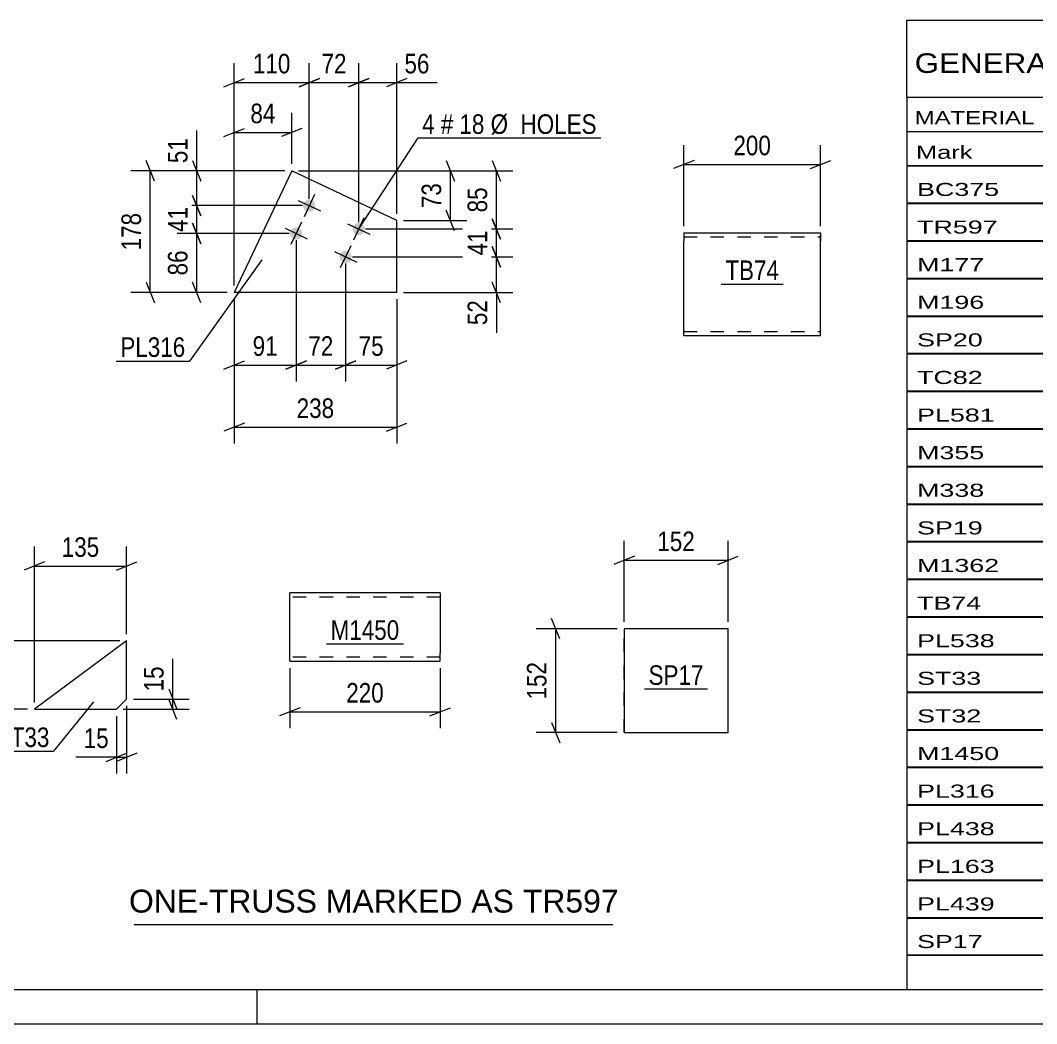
# Model space of a CAD drawing. Header units: millimetres. Extents: x 0 to 841, y 0 to 594.
# Drawn here: x 386.3 to 535, y 0 to 146.8 of the extents above; entities that cross this region are included whole.
import ezdxf

# ---------------------------------------------------------------- set-up
doc = ezdxf.new("R2010")
doc.units = ezdxf.units.MM
doc.linetypes.add('DXK_LINE_DOT2', pattern=[3.9198, 1.9599, -1.9599])
doc.styles.add('Arial', font='ARIAL.TTF', dxfattribs={"height": 0.2})
doc.styles.add('Arial Narrow', font='ARIALN.TTF', dxfattribs={"height": 0.2})

# ---------------------------------------------------------------- blocks, each defined once
blk = doc.blocks.new('Unknown-318889060-1133')
at = {"color": 5, "linetype": 'Continuous'}
for p, q in [((5, 5), (836, 5)), ((421, 0), (421, 5)), ((0, 0), (841, 0))]:
    blk.add_line(p, q, dxfattribs=at)
blk = doc.blocks.new('Part-318889060-8401 - 8397')
at = {"color": 2, "linetype": 'Continuous'}
for p, q in [((447.76, 63), (425.76, 63)), ((425.76, 53.09), (425.76, 63)), ((447.76, 63), (447.76, 54.2)), ((447.76, 53), (447.76, 54.2)), ((425.76, 53.09), (425.76, 53)), ((425.76, 53), (447.76, 53))]:
    blk.add_line(p, q, dxfattribs=at)
at = {"color": 7, "linetype": 'DXK_LINE_DOT2'}
for p, q in [((447.76, 62.4), (425.76, 62.4)), ((425.76, 53.6), (425.76, 53.65)), ((447.76, 53.6), (425.76, 53.6)), ((447.76, 53.65), (447.76, 53.97)), ((447.76, 53.6), (447.76, 53.65))]:
    blk.add_line(p, q, dxfattribs=at)
blk = doc.blocks.new('Part-318889060-2707 - 2691')
at = {"color": 2, "linetype": 'Continuous'}
for p, q in [((401.9, 55.98), (388.4, 45.98)), ((401.9, 47.48), (401.9, 55.98)), ((400.4, 45.98), (401.9, 47.48)), ((388.4, 45.98), (400.4, 45.98))]:
    blk.add_line(p, q, dxfattribs=at)
blk = doc.blocks.new('Part-318889060-9031 - 9027')
at = {"color": 2, "linetype": 'Continuous'}
for p, q in [((474.65, 57.77), (474.65, 42.57)), ((489.85, 57.77), (474.65, 57.77)), ((489.85, 42.57), (489.85, 57.77)), ((474.65, 42.57), (489.85, 42.57))]:
    blk.add_line(p, q, dxfattribs=at)
at = {"color": 7, "linetype": 'DXK_LINE_DOT2'}
for p, q in [((474.65, 42.57), (474.65, 57.77)), ((489.85, 42.57), (489.85, 57.77))]:
    blk.add_line(p, q, dxfattribs=at)
blk = doc.blocks.new('Part-318889060-8678 - 8674')
at = {"color": 2, "linetype": 'Continuous'}
for p, q in [((483.38, 115.66), (483.38, 115.66)), ((483.38, 115.66), (483.38, 114.46)), ((483.38, 115.66), (503.39, 115.66)), ((483.38, 101.4), (483.38, 114.46)), ((503.39, 115.66), (503.39, 115.66)), ((503.39, 115.66), (503.39, 115.57)), ((503.39, 115.57), (503.39, 114.46)), ((503.39, 100.66), (503.39, 114.46)), ((483.38, 100.76), (483.38, 101.4)), ((483.38, 100.66), (483.38, 100.76)), ((483.38, 100.66), (483.38, 100.66)), ((483.38, 100.66), (503.39, 100.66)), ((503.39, 100.66), (503.39, 100.66))]:
    blk.add_line(p, q, dxfattribs=at)
at = {"color": 7, "linetype": 'DXK_LINE_DOT2'}
for p, q in [((483.38, 115.66), (503.39, 115.66)), ((483.38, 115.06), (483.38, 115.06)), ((483.38, 115.06), (503.39, 115.06)), ((483.38, 115.06), (503.39, 115.06)), ((503.39, 114.46), (503.39, 115.31)), ((503.39, 115.06), (503.39, 115.06)), ((483.38, 101.86), (483.38, 101.86)), ((483.38, 101.86), (483.38, 101.86)), ((483.38, 101.4), (483.38, 101.02)), ((483.38, 101.26), (483.38, 101.31)), ((483.38, 101.26), (483.38, 101.26)), ((483.38, 101.26), (503.39, 101.26)), ((483.38, 101.26), (503.39, 101.26)), ((503.39, 101.86), (503.39, 101.86)), ((503.39, 101.86), (503.39, 101.86)), ((503.39, 101.26), (503.39, 101.31)), ((503.39, 101.26), (503.39, 101.26)), ((483.38, 100.66), (503.39, 100.66)), ((483.38, 100.66), (483.38, 100.66)), ((503.39, 100.66), (503.39, 100.66))]:
    blk.add_line(p, q, dxfattribs=at)
blk = doc.blocks.new('Bolt-318889060-8734 - 8695')
at = {"linetype": 'Continuous'}
for points in [[(429.42, 119.26, -1), (427.79, 120.03, -1)], [(427.5, 115.2, -1), (425.87, 115.97, -1)], [(436.65, 115.84, -1), (435.03, 116.61, -1)], [(434.73, 111.78, -1), (433.1, 112.55, -1)]]:
    blk.add_hatch(color=1, dxfattribs=at).paths.add_polyline_path(points)
at = {"color": 1, "linetype": 'Continuous'}
for p, q in [((426.98, 120.42), (430.23, 118.88)), ((429.38, 121.28), (427.84, 118.02)), ((436.61, 117.86), (435.07, 114.6)), ((425.06, 116.35), (428.31, 114.81)), ((427.45, 117.21), (425.91, 113.95)), ((434.21, 117), (437.47, 115.46)), ((434.69, 113.79), (433.15, 110.53)), ((432.29, 112.93), (435.54, 111.39))]:
    blk.add_line(p, q, dxfattribs=at)
blk = doc.blocks.new('Part-318889060-8701 - 8695')
at = {"color": 2, "linetype": 'Continuous'}
for p, q in [((426.04, 124.74), (417.62, 106.95)), ((441.4, 117.47), (426.04, 124.74)), ((441.4, 106.95), (441.4, 117.47)), ((441.4, 106.95), (417.62, 106.95))]:
    blk.add_line(p, q, dxfattribs=at)
blk = doc.blocks.new('StraightDimension-318889060-8403 - 8397')
at = {"color": 7, "linetype": 'Continuous'}
for p, q in [((425.76, 52), (425.76, 43.21)), ((447.76, 52), (447.76, 43.21)), ((427.26, 46.21), (424.26, 45.01)), ((446.26, 45.01), (449.26, 46.21)), ((425.76, 45.61), (447.76, 45.61))]:
    blk.add_line(p, q, dxfattribs=at)
at = {"color": 0}
blk.add_wipeout([(440.1, 46.36), (440.1, 50.56), (433.42, 50.56), (433.42, 46.36)], dxfattribs=at)
at = {"color": 3, "style": 'Arial Narrow'}
blk.add_text('220', height=2.863, dxfattribs=at).set_placement((434.02, 46.96))
blk = doc.blocks.new('StraightDimension-318889060-2796 - 2691')
at = {"color": 7, "linetype": 'Continuous'}
for p, q in [((380.51, 57.48), (381.71, 54.48)), ((400.9, 55.98), (378.26, 55.98)), ((381.11, 45.98), (381.11, 55.98)), ((381.71, 44.48), (380.51, 47.48)), ((387.4, 45.98), (378.26, 45.98))]:
    blk.add_line(p, q, dxfattribs=at)
at = {"color": 0}
blk.add_wipeout([(380.36, 54.32), (376.16, 54.32), (376.16, 47.64), (380.36, 47.64)], dxfattribs=at)
at = {"color": 3, "style": 'Arial Narrow'}
blk.add_text('100', height=2.863, rotation=90.0002, dxfattribs=at).set_placement((379.76, 48.24))
blk = doc.blocks.new('StraightDimension-318889060-2820 - 2691')
at = {"color": 7, "linetype": 'Continuous'}
for p, q in [((401.9, 46.48), (401.9, 36.57)), ((400.4, 44.98), (400.4, 36.57)), ((400.4, 38.97), (394.49, 38.97)), ((400.4, 38.97), (394.49, 38.97)), ((398.9, 38.37), (401.9, 39.57)), ((403.4, 39.57), (400.4, 38.37)), ((400.4, 38.97), (401.9, 38.97))]:
    blk.add_line(p, q, dxfattribs=at)
at = {"color": 0}
blk.add_wipeout([(399.88, 39.72), (399.88, 43.92), (395.02, 43.92), (395.02, 39.72)], dxfattribs=at)
at = {"color": 3, "style": 'Arial Narrow'}
blk.add_text('15', height=2.863, dxfattribs=at).set_placement((395.62, 40.32))
blk = doc.blocks.new('StraightDimension-318889060-2808 - 2691')
at = {"color": 7, "linetype": 'Continuous'}
for p, q in [((388.4, 46.98), (388.4, 69.78)), ((401.9, 56.98), (401.9, 69.78)), ((389.9, 67.53), (386.9, 66.33)), ((388.4, 66.93), (401.9, 66.93)), ((400.4, 66.33), (403.4, 67.53))]:
    blk.add_line(p, q, dxfattribs=at)
at = {"color": 0}
blk.add_wipeout([(398.49, 67.68), (398.49, 71.88), (391.81, 71.88), (391.81, 67.68)], dxfattribs=at)
at = {"color": 3, "style": 'Arial Narrow'}
blk.add_text('135', height=2.863, dxfattribs=at).set_placement((392.41, 68.28))
blk = doc.blocks.new('StraightDimension-318889060-2784 - 2691')
at = {"color": 7, "linetype": 'Continuous'}
for p, q in [((408.65, 47.48), (408.65, 53.38)), ((408.65, 47.48), (408.65, 53.38)), ((408.05, 48.98), (409.25, 45.98)), ((402.9, 47.48), (411.05, 47.48)), ((409.25, 44.48), (408.05, 47.48)), ((408.65, 45.98), (408.65, 47.48)), ((401.4, 45.98), (411.05, 45.98))]:
    blk.add_line(p, q, dxfattribs=at)
at = {"color": 0}
blk.add_wipeout([(407.9, 52.86), (403.7, 52.86), (403.7, 48), (407.9, 48)], dxfattribs=at)
at = {"color": 3, "style": 'Arial Narrow'}
blk.add_text('15', height=2.863, rotation=90.0002, dxfattribs=at).set_placement((407.3, 48.6))
blk = doc.blocks.new('StraightDimension-318889060-9033 - 9027')
at = {"color": 7, "linetype": 'Continuous'}
for p, q in [((474.65, 58.77), (474.65, 70.62)), ((489.85, 58.77), (489.85, 70.62)), ((476.15, 68.37), (473.15, 67.17)), ((474.65, 67.77), (489.85, 67.77)), ((488.35, 67.17), (491.35, 68.37))]:
    blk.add_line(p, q, dxfattribs=at)
at = {"color": 0}
blk.add_wipeout([(485.6, 68.52), (485.6, 72.72), (478.91, 72.72), (478.91, 68.52)], dxfattribs=at)
at = {"color": 3, "style": 'Arial Narrow'}
blk.add_text('152', height=2.863, dxfattribs=at).set_placement((479.51, 69.12))
blk = doc.blocks.new('StraightDimension-318889060-9044 - 9027')
at = {"color": 7, "linetype": 'Continuous'}
for p, q in [((465.25, 56.27), (464.05, 59.27)), ((473.65, 57.77), (461.8, 57.77)), ((464.65, 42.57), (464.65, 57.77)), ((464.05, 44.07), (465.25, 41.07)), ((473.65, 42.57), (461.8, 42.57))]:
    blk.add_line(p, q, dxfattribs=at)
at = {"color": 0}
blk.add_wipeout([(463.9, 53.51), (459.7, 53.51), (459.7, 46.82), (463.9, 46.82)], dxfattribs=at)
at = {"color": 3, "style": 'Arial Narrow'}
blk.add_text('152', height=2.863, rotation=90.0002, dxfattribs=at).set_placement((463.3, 47.42))
blk = doc.blocks.new('StraightDimension-318889060-8681 - 8674')
at = {"color": 7, "linetype": 'Continuous'}
for p, q in [((483.38, 116.66), (483.38, 128.51)), ((503.39, 116.66), (503.39, 128.51)), ((484.88, 126.26), (481.88, 125.06)), ((483.38, 125.66), (503.39, 125.66)), ((501.89, 125.06), (504.89, 126.26))]:
    blk.add_line(p, q, dxfattribs=at)
at = {"color": 0}
blk.add_wipeout([(496.73, 126.41), (496.73, 130.61), (490.04, 130.61), (490.04, 126.41)], dxfattribs=at)
at = {"color": 3, "style": 'Arial Narrow'}
blk.add_text('200', height=2.863, dxfattribs=at).set_placement((490.64, 127.01))
blk = doc.blocks.new('StraightDimension-318889060-8750 - 8695')
at = {"color": 7, "linetype": 'Continuous'}
for p, q in [((412.15, 124.74), (412.15, 130.64)), ((412.15, 124.74), (412.15, 130.64)), ((411.55, 126.24), (412.75, 123.24)), ((425.04, 124.74), (409.3, 124.74)), ((412.15, 119.65), (412.15, 124.74)), ((412.75, 118.15), (411.55, 121.15)), ((427.61, 119.65), (409.3, 119.65))]:
    blk.add_line(p, q, dxfattribs=at)
at = {"color": 0}
blk.add_wipeout([(411.4, 130.12), (407.2, 130.12), (407.2, 125.26), (411.4, 125.26)], dxfattribs=at)
at = {"color": 3, "style": 'Arial Narrow'}
blk.add_text('51', height=2.863, rotation=90.0002, dxfattribs=at).set_placement((410.8, 125.86))
blk = doc.blocks.new('StraightDimension-318889060-8742 - 8695')
at = {"color": 7, "linetype": 'Continuous'}
for p, q in [((411.55, 121.15), (412.75, 118.15)), ((427.61, 119.65), (409.3, 119.65)), ((412.15, 115.58), (412.15, 119.65)), ((412.75, 114.08), (411.55, 117.08)), ((425.68, 115.58), (409.3, 115.58))]:
    blk.add_line(p, q, dxfattribs=at)
at = {"color": 0}
blk.add_wipeout([(411.4, 120.04), (407.2, 120.04), (407.2, 115.19), (411.4, 115.19)], dxfattribs=at)
at = {"color": 3, "style": 'Arial Narrow'}
blk.add_text('41', height=2.863, rotation=90.0002, dxfattribs=at).set_placement((410.8, 115.79))
blk = doc.blocks.new('StraightDimension-318889060-8782 - 8695')
at = {"color": 7, "linetype": 'Continuous'}
for p, q in [((455.38, 126.24), (456.58, 123.24)), ((427.04, 124.74), (458.38, 124.74)), ((455.98, 116.23), (455.98, 124.74)), ((456.58, 114.73), (455.38, 117.73)), ((436.84, 116.23), (458.38, 116.23))]:
    blk.add_line(p, q, dxfattribs=at)
at = {"color": 0}
blk.add_wipeout([(455.23, 122.91), (451.03, 122.91), (451.03, 118.06), (455.23, 118.06)], dxfattribs=at)
at = {"color": 3, "style": 'Arial Narrow'}
blk.add_text('85', height=2.863, rotation=90.0002, dxfattribs=at).set_placement((454.63, 118.66))
blk = doc.blocks.new('StraightDimension-318889060-8736 - 8695')
at = {"color": 7, "linetype": 'Continuous'}
for p, q in [((411.55, 117.08), (412.75, 114.08)), ((425.68, 115.58), (409.3, 115.58)), ((412.15, 106.95), (412.15, 115.58)), ((412.75, 105.45), (411.55, 108.45)), ((416.62, 106.95), (409.3, 106.95))]:
    blk.add_line(p, q, dxfattribs=at)
at = {"color": 0}
blk.add_wipeout([(411.4, 113.7), (407.2, 113.7), (407.2, 108.84), (411.4, 108.84)], dxfattribs=at)
at = {"color": 3, "style": 'Arial Narrow'}
blk.add_text('86', height=2.863, rotation=90.0002, dxfattribs=at).set_placement((410.8, 109.44))
blk = doc.blocks.new('StraightDimension-318889060-8812 - 8695')
at = {"color": 7, "linetype": 'Continuous'}
for p, q in [((433.92, 111.16), (433.92, 93.93)), ((441.4, 105.95), (441.4, 93.93)), ((432.42, 95.73), (435.42, 96.93)), ((442.9, 96.93), (439.9, 95.73)), ((433.92, 96.33), (441.4, 96.33))]:
    blk.add_line(p, q, dxfattribs=at)
at = {"color": 0}
blk.add_wipeout([(440.09, 97.08), (440.09, 101.28), (435.23, 101.28), (435.23, 97.08)], dxfattribs=at)
at = {"color": 3, "style": 'Arial Narrow'}
blk.add_text('75', height=2.863, dxfattribs=at).set_placement((435.83, 97.68))
blk = doc.blocks.new('StraightDimension-318889060-8759 - 8695')
at = {"color": 7, "linetype": 'Continuous'}
for p, q in [((417.62, 107.95), (417.62, 140.49)), ((428.61, 120.65), (428.61, 140.49)), ((416.12, 137.04), (419.12, 138.24)), ((417.62, 137.64), (428.61, 137.64)), ((430.11, 138.24), (427.11, 137.04))]:
    blk.add_line(p, q, dxfattribs=at)
at = {"color": 0}
blk.add_wipeout([(426.46, 138.39), (426.46, 142.59), (419.77, 142.59), (419.77, 138.39)], dxfattribs=at)
at = {"color": 3, "style": 'Arial Narrow'}
blk.add_text('110', height=2.863, dxfattribs=at).set_placement((420.37, 138.99))
blk = doc.blocks.new('StraightDimension-318889060-8765 - 8695')
at = {"color": 7, "linetype": 'Continuous'}
for p, q in [((428.61, 120.65), (428.61, 140.49)), ((435.84, 117.23), (435.84, 140.49)), ((427.11, 137.04), (430.11, 138.24)), ((428.61, 137.64), (435.84, 137.64)), ((437.34, 138.24), (434.34, 137.04))]:
    blk.add_line(p, q, dxfattribs=at)
at = {"color": 0}
blk.add_wipeout([(434.65, 138.39), (434.65, 142.59), (429.8, 142.59), (429.8, 138.39)], dxfattribs=at)
at = {"color": 3, "style": 'Arial Narrow'}
blk.add_text('72', height=2.863, dxfattribs=at).set_placement((430.4, 138.99))
blk = doc.blocks.new('StraightDimension-318889060-8773 - 8695')
at = {"color": 7, "linetype": 'Continuous'}
for p, q in [((435.84, 117.23), (435.84, 140.49)), ((441.4, 118.47), (441.4, 140.49)), ((434.34, 137.04), (437.34, 138.24)), ((435.84, 137.64), (441.4, 137.64)), ((442.9, 138.24), (439.9, 137.04)), ((441.4, 137.64), (447.31, 137.64)), ((441.4, 137.64), (447.31, 137.64))]:
    blk.add_line(p, q, dxfattribs=at)
at = {"color": 0}
blk.add_wipeout([(446.79, 138.39), (446.79, 142.59), (441.93, 142.59), (441.93, 138.39)], dxfattribs=at)
at = {"color": 3, "style": 'Arial Narrow'}
blk.add_text('56', height=2.863, dxfattribs=at).set_placement((442.53, 138.99))
blk = doc.blocks.new('StraightDimension-318889060-8790 - 8695')
at = {"color": 7, "linetype": 'Continuous'}
for p, q in [((455.38, 113.66), (456.58, 110.66)), ((434.92, 112.16), (458.38, 112.16)), ((455.98, 106.95), (455.98, 112.16)), ((456.58, 105.45), (455.38, 108.45)), ((442.4, 106.95), (458.38, 106.95)), ((455.98, 106.95), (455.98, 101.05)), ((455.98, 106.95), (455.98, 101.05))]:
    blk.add_line(p, q, dxfattribs=at)
at = {"color": 0}
blk.add_wipeout([(455.23, 106.43), (451.03, 106.43), (451.03, 101.57), (455.23, 101.57)], dxfattribs=at)
at = {"color": 3, "style": 'Arial Narrow'}
blk.add_text('52', height=2.863, rotation=90.0002, dxfattribs=at).set_placement((454.63, 102.17))
blk = doc.blocks.new('StraightDimension-318889060-8796 - 8695')
at = {"color": 7, "linetype": 'Continuous'}
for p, q in [((455.38, 117.73), (456.58, 114.73)), ((436.84, 116.23), (458.38, 116.23)), ((455.98, 112.16), (455.98, 116.23)), ((456.58, 110.66), (455.38, 113.66)), ((434.92, 112.16), (458.38, 112.16))]:
    blk.add_line(p, q, dxfattribs=at)
at = {"color": 0}
blk.add_wipeout([(455.23, 116.62), (451.03, 116.62), (451.03, 111.77), (455.23, 111.77)], dxfattribs=at)
at = {"color": 3, "style": 'Arial Narrow'}
blk.add_text('41', height=2.863, rotation=90.0002, dxfattribs=at).set_placement((454.63, 112.37))
blk = doc.blocks.new('StraightDimension-318889060-8805 - 8695')
at = {"color": 7, "linetype": 'Continuous'}
for p, q in [((417.62, 107.95), (417.62, 133.2)), ((426.04, 125.74), (426.04, 133.2)), ((416.12, 129.75), (419.12, 130.95)), ((427.54, 130.95), (424.54, 129.75)), ((417.62, 130.35), (426.04, 130.35))]:
    blk.add_line(p, q, dxfattribs=at)
at = {"color": 0}
blk.add_wipeout([(424.26, 131.1), (424.26, 135.3), (419.4, 135.3), (419.4, 131.1)], dxfattribs=at)
at = {"color": 3, "style": 'Arial Narrow'}
blk.add_text('84', height=2.863, dxfattribs=at).set_placement((420, 131.7))
blk = doc.blocks.new('StraightDimension-318889060-8818 - 8695')
at = {"color": 7, "linetype": 'Continuous'}
for p, q in [((426.68, 114.58), (426.68, 93.93)), ((433.92, 111.16), (433.92, 93.93)), ((425.18, 95.73), (428.18, 96.93)), ((435.42, 96.93), (432.42, 95.73)), ((426.68, 96.33), (433.92, 96.33))]:
    blk.add_line(p, q, dxfattribs=at)
at = {"color": 0}
blk.add_wipeout([(432.73, 97.08), (432.73, 101.28), (427.87, 101.28), (427.87, 97.08)], dxfattribs=at)
at = {"color": 3, "style": 'Arial Narrow'}
blk.add_text('72', height=2.863, dxfattribs=at).set_placement((428.47, 97.68))
blk = doc.blocks.new('StraightDimension-318889060-8826 - 8695')
at = {"color": 7, "linetype": 'Continuous'}
for p, q in [((426.68, 114.58), (426.68, 93.93)), ((417.62, 105.95), (417.62, 93.93)), ((416.12, 95.73), (419.12, 96.93)), ((428.18, 96.93), (425.18, 95.73)), ((417.62, 96.33), (426.68, 96.33))]:
    blk.add_line(p, q, dxfattribs=at)
at = {"color": 0}
blk.add_wipeout([(424.58, 97.08), (424.58, 101.28), (419.73, 101.28), (419.73, 97.08)], dxfattribs=at)
at = {"color": 3, "style": 'Arial Narrow'}
blk.add_text('91', height=2.863, dxfattribs=at).set_placement((420.33, 97.68))
blk = doc.blocks.new('StraightDimension-318889060-8833 - 8695')
at = {"color": 7, "linetype": 'Continuous'}
for p, q in [((405.95, 123.24), (404.75, 126.24)), ((425.04, 124.74), (402.5, 124.74)), ((405.35, 106.95), (405.35, 124.74)), ((404.75, 108.45), (405.95, 105.45)), ((416.62, 106.95), (402.5, 106.95))]:
    blk.add_line(p, q, dxfattribs=at)
at = {"color": 0}
blk.add_wipeout([(404.6, 119.19), (400.4, 119.19), (400.4, 112.5), (404.6, 112.5)], dxfattribs=at)
at = {"color": 3, "style": 'Arial Narrow'}
blk.add_text('178', height=2.863, rotation=90.0002, dxfattribs=at).set_placement((404, 113.1))
blk = doc.blocks.new('StraightDimension-318889060-8840 - 8695')
at = {"color": 7, "linetype": 'Continuous'}
for p, q in [((448.65, 126.24), (449.85, 123.24)), ((427.04, 124.74), (451.65, 124.74)), ((449.25, 117.47), (449.25, 124.74)), ((449.85, 115.97), (448.65, 118.97)), ((442.4, 117.47), (451.65, 117.47))]:
    blk.add_line(p, q, dxfattribs=at)
at = {"color": 0}
blk.add_wipeout([(448.5, 123.53), (444.3, 123.53), (444.3, 118.67), (448.5, 118.67)], dxfattribs=at)
at = {"color": 3, "style": 'Arial Narrow'}
blk.add_text('73', height=2.863, rotation=90.0002, dxfattribs=at).set_placement((447.9, 119.28))
blk = doc.blocks.new('StraightDimension-318889060-8849 - 8695')
at = {"color": 7, "linetype": 'Continuous'}
for p, q in [((417.62, 105.95), (417.62, 84.84)), ((441.4, 105.95), (441.4, 84.84)), ((419.12, 87.84), (416.12, 86.64)), ((439.9, 86.64), (442.9, 87.84)), ((417.62, 87.24), (441.4, 87.24))]:
    blk.add_line(p, q, dxfattribs=at)
at = {"color": 0}
blk.add_wipeout([(432.86, 87.99), (432.86, 92.19), (426.17, 92.19), (426.17, 87.99)], dxfattribs=at)
at = {"color": 3, "style": 'Arial Narrow'}
blk.add_text('238', height=2.863, dxfattribs=at).set_placement((426.77, 88.59))
blk = doc.blocks.new('Mark-318889060-8399 - 8397')
at = {"color": 0}
blk.add_wipeout([(441.79, 56.14), (441.79, 59.14), (431.73, 59.14), (431.73, 56.14)], dxfattribs=at)
blk.add_wipeout([(441.79, 56.14), (441.79, 59.14), (431.73, 59.14), (431.73, 56.14)], dxfattribs=at)
at = {"color": 30, "linetype": 'Continuous'}
blk.add_line((431.13, 55.54), (442.39, 55.54), dxfattribs=at)
at = {"color": 3, "style": 'Arial Narrow'}
blk.add_text('M1450', height=2.863, dxfattribs=at).set_placement((431.73, 56.14))
blk = doc.blocks.new('Unknown-318889060-20553')
at = {"color": 7, "linetype": 'Continuous'}
for p, q in [((516, 146.75), (676, 146.75)), ((516, 135.5), (516, 146.75)), ((676, 146.75), (676, 135.5)), ((516, 135.5), (676, 135.5)), ((516, 135.5), (516, 130.5)), ((676, 135.5), (676, 130.5)), ((516, 130.5), (676, 130.5)), ((516, 130.5), (516, 125.5)), ((540, 130.5), (540, 125.5)), ((575.5, 130.5), (575.5, 125.5)), ((601.5, 130.5), (601.5, 125.5)), ((614.5, 130.5), (614.5, 125.5)), ((632, 130.5), (632, 125.5)), ((654, 130.5), (654, 125.5)), ((676, 130.5), (676, 125.5)), ((516, 125.5), (676, 125.5)), ((516, 125.45), (516, 120.05)), ((516, 125.45), (676, 125.45)), ((540, 125.5), (540, 120)), ((575.5, 125.5), (575.5, 120)), ((601.5, 125.5), (601.5, 120)), ((614.5, 125.5), (614.5, 120)), ((632, 125.5), (632, 120)), ((654, 125.5), (654, 120)), ((676, 125.45), (676, 120.05)), ((516, 120.05), (676, 120.05)), ((516, 119.95), (516, 114.55)), ((516, 119.95), (676, 119.95)), ((540, 120), (540, 114.5)), ((575.5, 120), (575.5, 114.5)), ((601.5, 120), (601.5, 114.5)), ((614.5, 120), (614.5, 114.5)), ((632, 120), (632, 114.5)), ((654, 120), (654, 114.5)), ((676, 119.95), (676, 114.55)), ((516, 114.55), (676, 114.55)), ((540, 114.5), (540, 109)), ((575.5, 114.5), (575.5, 109)), ((601.5, 114.5), (601.5, 109)), ((614.5, 114.5), (614.5, 109)), ((632, 114.5), (632, 109)), ((654, 114.5), (654, 109)), ((516, 114.45), (516, 109.05)), ((516, 114.45), (676, 114.45)), ((676, 114.45), (676, 109.05)), ((516, 109.05), (676, 109.05)), ((516, 108.95), (516, 103.55)), ((516, 108.95), (676, 108.95)), ((540, 109), (540, 103.5)), ((575.5, 109), (575.5, 103.5)), ((601.5, 109), (601.5, 103.5)), ((614.5, 109), (614.5, 103.5)), ((632, 109), (632, 103.5)), ((654, 109), (654, 103.5)), ((676, 108.95), (676, 103.55)), ((516, 103.55), (676, 103.55)), ((516, 103.45), (516, 98.05)), ((516, 103.45), (676, 103.45)), ((540, 103.5), (540, 98)), ((575.5, 103.5), (575.5, 98)), ((601.5, 103.5), (601.5, 98)), ((614.5, 103.5), (614.5, 98)), ((632, 103.5), (632, 98)), ((654, 103.5), (654, 98)), ((676, 103.45), (676, 98.05)), ((516, 98.05), (676, 98.05)), ((516, 97.95), (516, 92.55)), ((516, 97.95), (676, 97.95)), ((540, 98), (540, 92.5)), ((575.5, 98), (575.5, 92.5)), ((601.5, 98), (601.5, 92.5)), ((614.5, 98), (614.5, 92.5)), ((632, 98), (632, 92.5)), ((654, 98), (654, 92.5)), ((676, 97.95), (676, 92.55)), ((516, 92.55), (676, 92.55)), ((516, 92.45), (516, 87.05)), ((516, 92.45), (676, 92.45)), ((540, 92.5), (540, 87)), ((575.5, 92.5), (575.5, 87)), ((601.5, 92.5), (601.5, 87)), ((614.5, 92.5), (614.5, 87)), ((632, 92.5), (632, 87)), ((654, 92.5), (654, 87)), ((676, 92.45), (676, 87.05)), ((516, 87.05), (676, 87.05)), ((516, 86.95), (516, 81.55)), ((516, 86.95), (676, 86.95)), ((540, 87), (540, 81.5)), ((575.5, 87), (575.5, 81.5)), ((601.5, 87), (601.5, 81.5)), ((614.5, 87), (614.5, 81.5)), ((632, 87), (632, 81.5)), ((654, 87), (654, 81.5)), ((676, 86.95), (676, 81.55)), ((516, 81.55), (676, 81.55)), ((516, 81.45), (516, 76.05)), ((516, 81.45), (676, 81.45)), ((540, 81.5), (540, 76)), ((575.5, 81.5), (575.5, 76)), ((601.5, 81.5), (601.5, 76)), ((614.5, 81.5), (614.5, 76)), ((632, 81.5), (632, 76)), ((654, 81.5), (654, 76)), ((676, 81.45), (676, 76.05)), ((516, 76.05), (676, 76.05)), ((516, 75.95), (516, 70.55)), ((516, 75.95), (676, 75.95)), ((540, 76), (540, 70.5)), ((575.5, 76), (575.5, 70.5)), ((601.5, 76), (601.5, 70.5)), ((614.5, 76), (614.5, 70.5)), ((632, 76), (632, 70.5)), ((654, 76), (654, 70.5)), ((676, 75.95), (676, 70.55)), ((516, 70.55), (676, 70.55)), ((516, 70.45), (516, 65.05)), ((516, 70.45), (676, 70.45)), ((540, 70.5), (540, 65)), ((575.5, 70.5), (575.5, 65)), ((601.5, 70.5), (601.5, 65)), ((614.5, 70.5), (614.5, 65)), ((632, 70.5), (632, 65)), ((654, 70.5), (654, 65)), ((676, 70.45), (676, 65.05)), ((516, 65.05), (676, 65.05)), ((516, 64.95), (516, 59.55)), ((516, 64.95), (676, 64.95)), ((540, 65), (540, 59.5)), ((575.5, 65), (575.5, 59.5)), ((601.5, 65), (601.5, 59.5)), ((614.5, 65), (614.5, 59.5)), ((632, 65), (632, 59.5)), ((654, 65), (654, 59.5)), ((676, 64.95), (676, 59.55)), ((516, 59.55), (676, 59.55)), ((540, 59.5), (540, 54)), ((575.5, 59.5), (575.5, 54)), ((601.5, 59.5), (601.5, 54)), ((614.5, 59.5), (614.5, 54)), ((632, 59.5), (632, 54)), ((654, 59.5), (654, 54)), ((516, 59.45), (516, 54.05)), ((516, 59.45), (676, 59.45)), ((676, 59.45), (676, 54.05)), ((516, 54.05), (676, 54.05)), ((516, 53.95), (516, 48.55)), ((516, 53.95), (676, 53.95)), ((540, 54), (540, 48.5)), ((575.5, 54), (575.5, 48.5)), ((601.5, 54), (601.5, 48.5)), ((614.5, 54), (614.5, 48.5)), ((632, 54), (632, 48.5)), ((654, 54), (654, 48.5)), ((676, 53.95), (676, 48.55)), ((516, 48.55), (676, 48.55)), ((516, 48.45), (516, 43.05)), ((516, 48.45), (676, 48.45)), ((540, 48.5), (540, 43)), ((575.5, 48.5), (575.5, 43)), ((601.5, 48.5), (601.5, 43)), ((614.5, 48.5), (614.5, 43)), ((632, 48.5), (632, 43)), ((654, 48.5), (654, 43)), ((676, 48.45), (676, 43.05)), ((516, 43.05), (676, 43.05)), ((516, 42.95), (516, 37.55)), ((516, 42.95), (676, 42.95)), ((540, 43), (540, 37.5)), ((575.5, 43), (575.5, 37.5)), ((601.5, 43), (601.5, 37.5)), ((614.5, 43), (614.5, 37.5)), ((632, 43), (632, 37.5)), ((654, 43), (654, 37.5)), ((676, 42.95), (676, 37.55)), ((516, 37.55), (676, 37.55)), ((516, 37.45), (516, 32.05)), ((516, 37.45), (676, 37.45)), ((540, 37.5), (540, 32)), ((575.5, 37.5), (575.5, 32)), ((601.5, 37.5), (601.5, 32)), ((614.5, 37.5), (614.5, 32)), ((632, 37.5), (632, 32)), ((654, 37.5), (654, 32)), ((676, 37.45), (676, 32.05)), ((516, 32.05), (676, 32.05)), ((516, 31.95), (516, 26.55)), ((516, 31.95), (676, 31.95)), ((540, 32), (540, 26.5)), ((575.5, 32), (575.5, 26.5)), ((601.5, 32), (601.5, 26.5)), ((614.5, 32), (614.5, 26.5)), ((632, 32), (632, 26.5)), ((654, 32), (654, 26.5)), ((676, 31.95), (676, 26.55)), ((516, 26.55), (676, 26.55)), ((516, 26.45), (516, 21.05)), ((516, 26.45), (676, 26.45)), ((540, 26.5), (540, 21)), ((575.5, 26.5), (575.5, 21)), ((601.5, 26.5), (601.5, 21)), ((614.5, 26.5), (614.5, 21)), ((632, 26.5), (632, 21)), ((654, 26.5), (654, 21)), ((676, 26.45), (676, 21.05)), ((516, 21.05), (676, 21.05)), ((516, 20.95), (516, 15.55)), ((516, 20.95), (676, 20.95)), ((540, 21), (540, 15.5)), ((575.5, 21), (575.5, 15.5)), ((601.5, 21), (601.5, 15.5)), ((614.5, 21), (614.5, 15.5)), ((632, 21), (632, 15.5)), ((654, 21), (654, 15.5)), ((676, 20.95), (676, 15.55)), ((516, 15.55), (676, 15.55)), ((516, 15.45), (516, 10.05)), ((516, 15.45), (676, 15.45)), ((540, 15.5), (540, 10)), ((575.5, 15.5), (575.5, 10)), ((601.5, 15.5), (601.5, 10)), ((614.5, 15.5), (614.5, 10)), ((632, 15.5), (632, 10)), ((654, 15.5), (654, 10)), ((676, 15.45), (676, 10.05)), ((516, 10.05), (676, 10.05)), ((516, 10), (676, 10)), ((516, 10), (516, 5)), ((632, 10), (632, 5)), ((654, 10), (654, 5)), ((676, 10), (676, 5)), ((516, 5), (676, 5))]:
    blk.add_line(p, q, dxfattribs=at)
at = {"color": 7, "style": 'Arial Narrow'}
for s, height, width, p in [('GENERAL NOTES & WELD DETAILS :', 2.8633, 1.4, (517.15, 139.06)), ('REFER TYP DRAWING TYP-01', 1.9089, 1.6, (600.7, 139.16)), ("MATERIAL LIST FOR ASSEMBLY MK'D", 1.9089, 1.6, (517.15, 131.56)), ('TR597', 1.909, 1.794707, (609.9, 131.47)), ('1', 1.91, 1.794707, (638.08, 131.56)), ('No. Required', 1.9089, 1.6, (647.41, 131.56)), ('Mark', 1.909, 1.7, (517.34, 126.5)), ('Profile', 1.909, 1.7, (550.41, 126.5)), ('Material', 1.909, 1.7, (580.54, 126.56)), ('No.', 1.909, 1.7, (605.5, 126.56)), ('Length', 1.909, 1.7, (616, 126.56)), ('Area', 1.909, 1.7, (638.5, 126.56)), ('Weight', 1.909, 1.7, (658, 126.56))]:
    blk.add_text(s, height=height, dxfattribs=dict(at, width=width)).set_placement(p)
at = {"color": 7, "linetype": 'Continuous', "style": 'Arial Narrow'}
for s, height, width, p in [('BC375', 1.909, 1.794707, (517.5, 121.06)), ('SHS132*6', 1.909, 1.794707, (542, 121.06)), ('E350', 1.909, 1.794707, (581.74, 121.06)), ('1', 1.91, 1.794707, (605.86, 121.06)), ('18167', 1.909, 1.794707, (616.4, 121.06)), ('9.6', 1.909, 1.794707, (642.32, 121.06)), ('431.2', 1.909, 1.794707, (658.96, 121.06)), ('TR597', 1.909, 1.794707, (517.5, 115.56)), ('SHS100*8', 1.909, 1.794707, (542, 115.56)), ('E350', 1.909, 1.794707, (581.74, 115.56)), ('1', 1.91, 1.794707, (605.86, 115.56)), ('14090', 1.909, 1.794707, (616.4, 115.56)), ('5.6', 1.909, 1.794707, (642.32, 115.56)), ('325.6', 1.909, 1.794707, (658.96, 115.56)), ('M177', 1.909, 1.794707, (517.5, 110.06)), ('SHS100*6', 1.909, 1.794707, (542, 110.06)), ('E350', 1.909, 1.794707, (581.74, 110.06)), ('5', 1.91, 1.794707, (605.86, 110.06)), ('3167', 1.909, 1.794707, (618.58, 110.06)), ('1.2', 1.909, 1.794707, (642.32, 110.06)), ('274.1', 1.909, 1.794707, (658.96, 110.06)), ('M196', 1.909, 1.794707, (517.5, 104.56)), ('SHS100*4', 1.909, 1.794707, (542, 104.56)), ('E350', 1.909, 1.794707, (581.74, 104.56)), ('6', 1.91, 1.794707, (605.86, 104.56)), ('3261', 1.909, 1.794707, (618.58, 104.56)), ('1.3', 1.909, 1.794707, (642.32, 104.56)), ('233.3', 1.909, 1.794707, (658.96, 104.56)), ('SP20', 1.909, 1.794707, (517.5, 99.06)), ('PL20*380', 1.909, 1.794707, (542, 99.06)), ('E350', 1.909, 1.794707, (581.74, 99.06)), ('6', 1.91, 1.794707, (605.86, 99.06)), ('380', 1.909, 1.794707, (620.77, 99.06)), ('0.3', 1.909, 1.794707, (642.32, 99.06)), ('136.0', 1.909, 1.794707, (658.96, 99.06)), ('TC82', 1.909, 1.794707, (517.5, 93.56)), ('SHS132*8', 1.909, 1.794707, (542, 93.56)), ('E350', 1.909, 1.794707, (581.74, 93.56)), ('1', 1.91, 1.794707, (605.86, 93.56)), ('3947', 1.909, 1.794707, (618.58, 93.56)), ('2.1', 1.909, 1.794707, (642.32, 93.56)), ('122.9', 1.909, 1.794707, (658.96, 93.56)), ('PL581', 1.909, 1.794707, (517.5, 88.06)), ('PL12*300', 1.909, 1.794707, (542, 88.06)), ('E350', 1.909, 1.794707, (581.74, 88.06)), ('14', 1.909, 1.794707, (604.76, 88.06)), ('310', 1.909, 1.794707, (620.77, 88.06)), ('0.2', 1.909, 1.794707, (642.32, 88.06)), ('122.6', 1.909, 1.794707, (658.96, 88.06)), ('M355', 1.909, 1.794707, (517.5, 82.56)), ('SHS100*6', 1.909, 1.794707, (542, 82.56)), ('E350', 1.909, 1.794707, (581.74, 82.56)), ('2', 1.91, 1.794707, (605.86, 82.56)), ('3140', 1.909, 1.794707, (618.58, 82.56)), ('1.2', 1.909, 1.794707, (642.32, 82.56)), ('109.1', 1.909, 1.794707, (658.96, 82.56)), ('M338', 1.909, 1.794707, (517.5, 77.06)), ('SHS100*4', 1.909, 1.794707, (542, 77.06)), ('E350', 1.909, 1.794707, (581.74, 77.06)), ('2', 1.91, 1.794707, (605.86, 77.06)), ('3227', 1.909, 1.794707, (618.58, 77.06)), ('1.3', 1.909, 1.794707, (642.32, 77.06)), ('77.0', 1.909, 1.794707, (661.14, 77.06)), ('SP19', 1.909, 1.794707, (517.5, 71.56)), ('PL16*325', 1.909, 1.794707, (542, 71.56)), ('E350', 1.909, 1.794707, (581.74, 71.56)), ('4', 1.91, 1.794707, (605.86, 71.56)), ('325', 1.909, 1.794707, (620.77, 71.56)), ('0.2', 1.909, 1.794707, (642.32, 71.56)), ('53.1', 1.909, 1.794707, (661.14, 71.56)), ('M1362', 1.909, 1.794707, (517.5, 66.06)), ('RHS100*100*6', 1.9089, 1.794707, (542, 66.06)), ('E350', 1.909, 1.794707, (581.74, 66.06)), ('14', 1.909, 1.794707, (604.76, 66.06)), ('196', 1.909, 1.794707, (620.77, 66.06)), ('0.1', 1.909, 1.794707, (642.32, 66.06)), ('48.6', 1.909, 1.794707, (661.14, 66.06)), ('TB74', 1.909, 1.794707, (517.5, 60.56)), ('RHS150*110*6', 1.9089, 1.794707, (542, 60.56)), ('E350', 1.909, 1.794707, (581.74, 60.56)), ('6', 1.91, 1.794707, (605.86, 60.56)), ('200', 1.909, 1.794707, (620.77, 60.56)), ('0.1', 1.909, 1.794707, (642.32, 60.56)), ('28.0', 1.909, 1.794707, (661.14, 60.56)), ('PL538', 1.909, 1.794707, (517.5, 55.06)), ('PL10*150', 1.909, 1.794707, (542, 55.06)), ('E350', 1.909, 1.794707, (581.74, 55.06)), ('6', 1.91, 1.794707, (605.86, 55.06)), ('170', 1.909, 1.794707, (620.77, 55.06)), ('0.1', 1.909, 1.794707, (642.32, 55.06)), ('12.0', 1.909, 1.794707, (661.14, 55.06)), ('ST33', 1.909, 1.794707, (517.5, 49.56)), ('PL8*100', 1.909, 1.794707, (542, 49.56)), ('E350', 1.909, 1.794707, (581.74, 49.56)), ('24', 1.909, 1.794707, (604.76, 49.56)), ('135', 1.909, 1.794707, (620.77, 49.56)), ('0.0', 1.909, 1.794707, (642.32, 49.56)), ('10.0', 1.909, 1.794707, (661.14, 49.56)), ('ST32', 1.909, 1.794707, (517.5, 44.06)), ('PL8*100', 1.909, 1.794707, (542, 44.06)), ('E350', 1.909, 1.794707, (581.74, 44.06)), ('24', 1.909, 1.794707, (604.76, 44.06)), ('121', 1.909, 1.794707, (620.77, 44.06)), ('0.0', 1.909, 1.794707, (642.32, 44.06)), ('8.9', 1.909, 1.794707, (663.33, 44.06)), ('M1450', 1.909, 1.794707, (517.5, 38.56)), ('RHS100*100*6', 1.9089, 1.794707, (542, 38.56)), ('E350', 1.909, 1.794707, (581.74, 38.56)), ('1', 1.91, 1.794707, (605.86, 38.56)), ('220', 1.909, 1.794707, (620.77, 38.56)), ('0.1', 1.909, 1.794707, (642.32, 38.56)), ('3.9', 1.909, 1.794707, (663.33, 38.56)), ('PL316', 1.909, 1.794707, (517.5, 33.06)), ('PL12*178', 1.909, 1.794707, (542, 33.06)), ('E350', 1.909, 1.794707, (581.74, 33.06)), ('1', 1.91, 1.794707, (605.86, 33.06)), ('238', 1.909, 1.794707, (620.77, 33.06)), ('0.1', 1.909, 1.794707, (642.32, 33.06)), ('2.8', 1.909, 1.794707, (663.33, 33.06)), ('PL438', 1.909, 1.794707, (517.5, 27.56)), ('PL10*152', 1.909, 1.794707, (542, 27.56)), ('E350', 1.909, 1.794707, (581.74, 27.56)), ('1', 1.91, 1.794707, (605.86, 27.56)), ('238', 1.909, 1.794707, (620.77, 27.56)), ('0.1', 1.909, 1.794707, (642.32, 27.56)), ('2.8', 1.909, 1.794707, (663.33, 27.56)), ('PL163', 1.909, 1.794707, (517.5, 22.06)), ('PL12*167', 1.909, 1.794707, (542, 22.06)), ('E350', 1.909, 1.794707, (581.74, 22.06)), ('1', 1.91, 1.794707, (605.86, 22.06)), ('220', 1.909, 1.794707, (620.77, 22.06)), ('0.1', 1.909, 1.794707, (642.32, 22.06)), ('2.6', 1.909, 1.794707, (663.33, 22.06)), ('PL439', 1.909, 1.794707, (517.5, 16.56)), ('PL10*152', 1.909, 1.794707, (542, 16.56)), ('E350', 1.909, 1.794707, (581.74, 16.56)), ('1', 1.91, 1.794707, (605.86, 16.56)), ('220', 1.909, 1.794707, (620.77, 16.56)), ('0.1', 1.909, 1.794707, (642.32, 16.56)), ('2.6', 1.909, 1.794707, (663.33, 16.56)), ('SP17', 1.909, 1.794707, (517.5, 11.06)), ('PL10*152', 1.909, 1.794707, (542, 11.06)), ('E350', 1.909, 1.794707, (581.74, 11.06)), ('1', 1.91, 1.794707, (605.86, 11.06)), ('152', 1.909, 1.794707, (620.77, 11.06)), ('0.1', 1.909, 1.794707, (642.32, 11.06)), ('1.8', 1.909, 1.794707, (663.33, 11.06)), ('Total', 1.909, 1.7, (618.33, 6.5)), ('45.3', 1.909, 1.794707, (639.64, 6.5)), ('2009.1', 1.909, 1.794707, (656.77, 6.5))]:
    blk.add_text(s, height=height, dxfattribs=dict(at, width=width)).set_placement(p)
blk = doc.blocks.new('Unknown-318889060-20554')
at = {"color": 7, "linetype": 'Continuous'}
blk.add_line((403, 14.5), (473, 14.5), dxfattribs=at)
at = {"color": 7, "style": 'Arial'}
blk.add_text('ONE-TRUSS MARKED AS TR597', height=3.3428, dxfattribs=at).set_placement((402.24, 16.25))
blk = doc.blocks.new('Mark-318889060-2703 - 2691')
at = {"color": 0}
blk.add_wipeout([(390.62, 40.46), (390.62, 43.46), (382.76, 43.46), (382.76, 40.46)], dxfattribs=at)
blk.add_wipeout([(390.62, 40.46), (390.62, 43.46), (382.76, 43.46), (382.76, 40.46)], dxfattribs=at)
at = {"color": 30, "linetype": 'Continuous'}
for p in [(397.03, 47.05), (382.16, 39.86)]:
    blk.add_line(p, (391.22, 39.86), dxfattribs=at)
at = {"color": 3, "style": 'Arial Narrow'}
blk.add_text('ST33', height=2.863, dxfattribs=at).set_placement((382.76, 40.46))
blk = doc.blocks.new('Mark-318889060-9029 - 9027')
at = {"color": 0}
blk.add_wipeout([(486.27, 49.55), (486.27, 52.55), (478.23, 52.55), (478.23, 49.55)], dxfattribs=at)
blk.add_wipeout([(486.27, 49.55), (486.27, 52.55), (478.23, 52.55), (478.23, 49.55)], dxfattribs=at)
at = {"color": 30, "linetype": 'Continuous'}
blk.add_line((477.63, 48.95), (486.87, 48.95), dxfattribs=at)
at = {"color": 3, "style": 'Arial Narrow'}
blk.add_text('SP17', height=2.863, dxfattribs=at).set_placement((478.23, 49.55))
blk = doc.blocks.new('Mark-318889060-8676 - 8674')
at = {"color": 0}
blk.add_wipeout([(497.31, 108.76), (497.31, 111.76), (489.46, 111.76), (489.46, 108.76)], dxfattribs=at)
blk.add_wipeout([(497.31, 108.76), (497.31, 111.76), (489.46, 111.76), (489.46, 108.76)], dxfattribs=at)
at = {"color": 30, "linetype": 'Continuous'}
blk.add_line((488.86, 108.16), (497.91, 108.16), dxfattribs=at)
at = {"color": 3, "style": 'Arial Narrow'}
blk.add_text('TB74', height=2.863, dxfattribs=at).set_placement((489.46, 108.76))
blk = doc.blocks.new('Mark-318889060-8697 - 8695')
at = {"color": 0}
blk.add_wipeout([(410.48, 97.52), (410.48, 100.52), (400.98, 100.52), (400.98, 97.52)], dxfattribs=at)
blk.add_wipeout([(410.48, 97.52), (410.48, 100.52), (400.98, 100.52), (400.98, 97.52)], dxfattribs=at)
at = {"color": 30, "linetype": 'Continuous'}
for p in [(421.69, 111.72), (400.38, 96.92)]:
    blk.add_line(p, (411.08, 96.92), dxfattribs=at)
at = {"color": 3, "style": 'Arial Narrow'}
blk.add_text('PL316', height=2.863, dxfattribs=at).set_placement((400.98, 97.52))
blk = doc.blocks.new('Mark-318889060-8730 - 8695')
at = {"color": 0}
for points in [[(446.95, 130.14), (446.95, 133.14), (445.12, 133.14), (445.12, 130.14)], [(449.67, 130.14), (449.67, 133.14), (447.85, 133.14), (447.85, 130.14)], [(454.23, 130.14), (454.23, 133.14), (450.57, 133.14), (450.57, 130.14)], [(470.66, 130.14), (470.66, 133.14), (455.13, 133.14), (455.13, 130.14)]]:
    blk.add_wipeout(points, dxfattribs=at)
for points in [[(446.95, 130.14), (446.95, 133.14), (445.12, 133.14), (445.12, 130.14)], [(449.67, 130.14), (449.67, 133.14), (447.85, 133.14), (447.85, 130.14)], [(454.23, 130.14), (454.23, 133.14), (450.57, 133.14), (450.57, 130.14)], [(470.66, 130.14), (470.66, 133.14), (455.13, 133.14), (455.13, 130.14)]]:
    blk.add_wipeout(points, dxfattribs=at)
at = {"color": 7, "linetype": 'Continuous'}
for p, q in [((435.84, 116.23), (444.52, 129.54)), ((444.52, 129.54), (471.26, 129.54))]:
    blk.add_line(p, q, dxfattribs=at)
at = {"color": 3, "style": 'Arial Narrow'}
for s, height, p in [('4', 2.86, (445.12, 130.14)), ('#', 2.86, (447.85, 130.14)), ('18', 2.863, (450.57, 130.14)), ('Ø  HOLES', 2.863, (455.13, 130.14))]:
    blk.add_text(s, height=height, dxfattribs=at).set_placement(p)

msp = doc.modelspace()

# ---------------------------------------------------------------- block references
for name in ['Unknown-318889060-1133', 'Unknown-318889060-20553', 'Part-318889060-8701 - 8695', 'Bolt-318889060-8734 - 8695', 'Part-318889060-8678 - 8674', 'Part-318889060-8401 - 8397', 'Part-318889060-9031 - 9027', 'Part-318889060-2707 - 2691', 'Unknown-318889060-20554']:
    msp.add_blockref(name, (0, 0))

# ---------------------------------------------------------------- next in the draw order: block references
for name in ['StraightDimension-318889060-8750 - 8695', 'StraightDimension-318889060-8681 - 8674', 'Mark-318889060-8676 - 8674', 'StraightDimension-318889060-8812 - 8695', 'StraightDimension-318889060-9033 - 9027', 'Mark-318889060-8399 - 8397', 'StraightDimension-318889060-2796 - 2691', 'Mark-318889060-9029 - 9027', 'StraightDimension-318889060-8403 - 8397']:
    msp.add_blockref(name, (0, 0))

# ---------------------------------------------------------------- next in the draw order: block references
for name in ['StraightDimension-318889060-8742 - 8695', 'StraightDimension-318889060-8790 - 8695', 'StraightDimension-318889060-9044 - 9027', 'StraightDimension-318889060-2820 - 2691']:
    msp.add_blockref(name, (0, 0))

# ---------------------------------------------------------------- next in the draw order: block references
for name in ['StraightDimension-318889060-8782 - 8695', 'StraightDimension-318889060-8736 - 8695', 'StraightDimension-318889060-2808 - 2691']:
    msp.add_blockref(name, (0, 0))

# ---------------------------------------------------------------- next in the draw order: block references
for name in ['StraightDimension-318889060-8759 - 8695', 'StraightDimension-318889060-2784 - 2691', 'Mark-318889060-2703 - 2691']:
    msp.add_blockref(name, (0, 0))

# ---------------------------------------------------------------- next in the draw order: block references
msp.add_blockref('StraightDimension-318889060-8765 - 8695', (0, 0))

# ---------------------------------------------------------------- next in the draw order: block references
for name in ['StraightDimension-318889060-8773 - 8695', 'StraightDimension-318889060-8805 - 8695']:
    msp.add_blockref(name, (0, 0))

# ---------------------------------------------------------------- next in the draw order: block references
msp.add_blockref('StraightDimension-318889060-8796 - 8695', (0, 0))

# ---------------------------------------------------------------- next in the draw order: block references
for name in ['StraightDimension-318889060-8840 - 8695', 'StraightDimension-318889060-8818 - 8695']:
    msp.add_blockref(name, (0, 0))

# ---------------------------------------------------------------- next in the draw order: block references
for name in ['Mark-318889060-8730 - 8695', 'StraightDimension-318889060-8826 - 8695']:
    msp.add_blockref(name, (0, 0))

# ---------------------------------------------------------------- next in the draw order: block references
msp.add_blockref('StraightDimension-318889060-8833 - 8695', (0, 0))

# ---------------------------------------------------------------- next in the draw order: block references
msp.add_blockref('StraightDimension-318889060-8849 - 8695', (0, 0))

# ---------------------------------------------------------------- next in the draw order: block references
msp.add_blockref('Mark-318889060-8697 - 8695', (0, 0))

doc.saveas('drawing.dxf')
